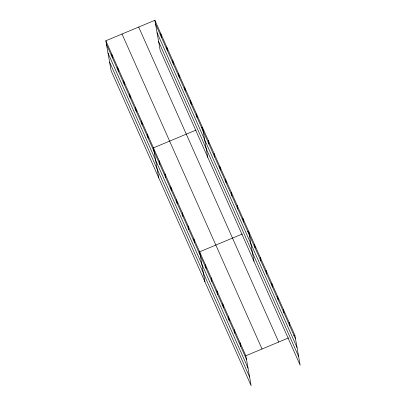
<?xml version="1.0" encoding="UTF-8"?>
<svg xmlns="http://www.w3.org/2000/svg" width="406" height="406" viewBox="0 0 406 406"><rect width="100%" height="100%" fill="white"/><g stroke="black" fill="none" stroke-linecap="round" stroke-linejoin="round"><path stroke-width="0.61" d="M105.834 40.778L245.848 355.757L251.126 385.7L111.112 70.715L105.834 40.778L154.874 20.3L294.888 335.285L300.166 365.222L160.152 50.242L154.874 20.3M196.118 130.047L153.438 147.87L158.721 177.813M201.32 127.875L202.477 127.393L207.755 157.335M242.326 233.993L199.645 251.816L204.923 281.754M247.528 231.821L248.68 231.339L253.963 261.281M245.848 355.757L288.529 337.939M293.731 335.767L294.888 335.285M155.513 23.944L295.527 338.929M157.046 32.622L297.06 347.607M158.619 41.564L298.638 356.544M138.69 27.055L278.704 342.04M122.018 34.018L262.032 349.003M106.479 44.421L246.493 359.406M108.006 53.1L248.02 368.085M109.584 62.042L249.599 377.022M289.113 322.288L289.752 325.937M283.337 309.296L283.977 312.945M277.562 296.304L278.201 299.948M271.787 283.312L272.426 286.956M266.006 270.32L266.651 273.964M260.231 257.323L260.875 260.972M254.455 244.331L255.1 247.98M242.905 218.347L243.549 221.991M237.129 205.355L237.774 208.999M231.354 192.358L231.999 196.007M225.579 179.366L226.223 183.015M219.803 166.374L220.448 170.018M214.028 153.382L214.672 157.026M208.253 140.39L208.897 144.034M240.073 342.765L240.717 346.414M196.524 114.01L197.169 117.654M234.298 329.773L234.942 333.417M190.576 100.622L191.216 104.266M228.522 316.781L229.167 320.425M184.623 87.234L185.268 90.878M222.747 303.789L223.391 307.433M178.676 73.846L179.315 77.495M216.971 290.792L217.616 294.441M211.196 277.8L211.841 281.449M172.723 60.458L173.367 64.107M205.421 264.808L206.06 268.452M166.775 47.076L167.414 50.72M160.822 33.688L161.466 37.332M193.87 238.819L194.51 242.468M188.095 225.827L188.734 229.476M182.319 212.835L182.959 216.479M176.544 199.843L177.183 203.487M170.764 186.851L171.408 190.495M164.988 173.854L165.633 177.503M159.213 160.862L159.857 164.511M147.49 134.482L148.129 138.131M141.537 121.095L142.181 124.743M135.589 107.712L136.228 111.356M129.636 94.324L130.28 97.968M123.688 80.936L124.327 84.58M117.735 67.548L118.379 71.197M111.787 54.165L112.426 57.809"/></g></svg>
